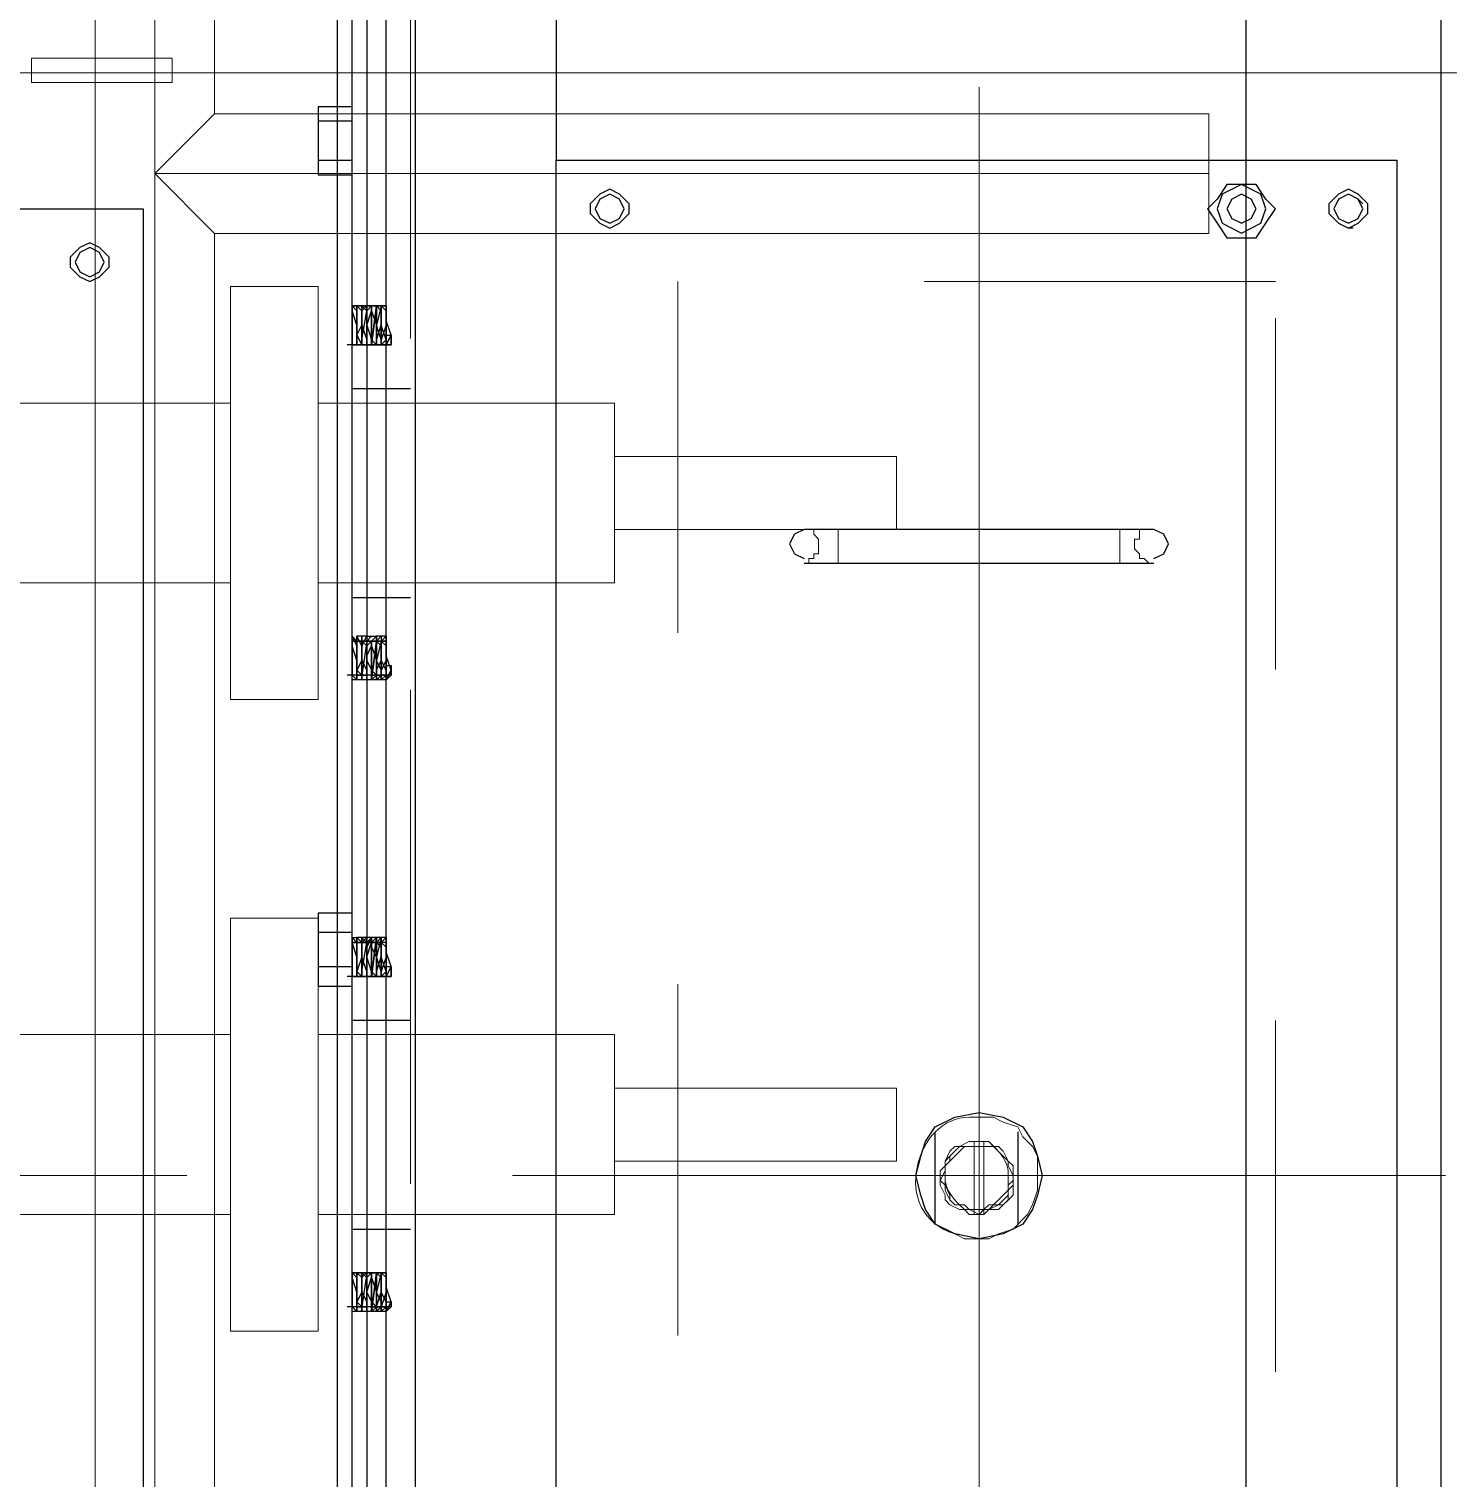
# Model space of a CAD drawing. Header units: metres. Extents: x 530959 to 531458, y 2674234 to 2674577.
# Drawn here: x 531159.4034 to 531159.8073, y 2674393.171 to 2674393.5835 of the extents above; entities that cross this region are included whole.
import ezdxf

# ---------------------------------------------------------------- set-up
doc = ezdxf.new("R2010")
doc.units = ezdxf.units.M
doc.linetypes.add('CENTER2', pattern=[1.125, 0.75, -0.125, 0.125, -0.125])
doc.linetypes.add('PDF_IMPORT', pattern=[1, 0.8, -0.2])
doc.layers.add('300mm Hume Pipe', color=74, linetype='Continuous')
doc.layers.add('IDT', color=7, linetype='Continuous')

# ---------------------------------------------------------------- blocks, each defined once
blk = doc.blocks.new('IDT')
at = {"layer": 'IDT', "color": 0, "lineweight": 25}
for p, q in [((16.39739, 14.30905), (16.39739, 9.66028)), ((16.63391, 12.43074), (16.63391, 13.75164)), ((16.64221, 13.75164), (16.64221, 12.43074)), ((16.64774, 12.43074), (16.64774, 13.75164)), ((16.65604, 13.75164), (16.65604, 12.43074)), ((16.65604, 13.75164), (16.65604, 12.43074)), ((16.34207, 12.48053), (16.34207, 13.70185)), ((16.35451, 13.11678), (16.35451, 13.69632)), ((16.5938, 13.69632), (16.5938, 13.11678)), ((16.71137, 13.13061), (16.71137, 13.6811)), ((16.65189, 13.63684), (16.65189, 12.66172)), ((16.64221, 13.44458), (16.64083, 13.44182)), ((16.64221, 13.44458), (16.64083, 13.4432)), ((16.64083, 13.44182), (16.64221, 13.44458)), ((16.64359, 13.44458), (16.64221, 13.4432)), ((16.64221, 13.43352), (16.64221, 13.44458)), ((16.64359, 13.44458), (16.64221, 13.4432)), ((16.64221, 13.4432), (16.64221, 13.44458)), ((16.64221, 13.44458), (16.64221, 13.43352)), ((16.64221, 13.44458), (16.64359, 13.44458)), ((16.64359, 13.43352), (16.64359, 13.44458)), ((16.64498, 13.44458), (16.64359, 13.4432)), ((16.64359, 13.4432), (16.64359, 13.44458)), ((16.64359, 13.4432), (16.64359, 13.44458)), ((16.64359, 13.44458), (16.64359, 13.43352)), ((16.64359, 13.44458), (16.64498, 13.44458)), ((16.64636, 13.44458), (16.64498, 13.43352)), ((16.64498, 13.43352), (16.64498, 13.44458)), ((16.64498, 13.44458), (16.64498, 13.4432)), ((16.64636, 13.44458), (16.64498, 13.4432)), ((16.64498, 13.4432), (16.64498, 13.44458)), ((16.64498, 13.43905), (16.64498, 13.44458)), ((16.64498, 13.44458), (16.64498, 13.43352)), ((16.64498, 13.43352), (16.64636, 13.44458)), ((16.64498, 13.44458), (16.64636, 13.44458)), ((16.64636, 13.43352), (16.64636, 13.44458)), ((16.64636, 13.4432), (16.64636, 13.44458)), ((16.64636, 13.44458), (16.64636, 13.43352)), ((16.64636, 13.44458), (16.64774, 13.44458)), ((16.64774, 13.43352), (16.64774, 13.44458)), ((16.64774, 13.44458), (16.64774, 13.43905)), ((16.64774, 13.4349), (16.64774, 13.44458)), ((16.64774, 13.44458), (16.64774, 13.4349)), ((16.64774, 13.44458), (16.64774, 13.4432)), ((16.64774, 13.4432), (16.64774, 13.44458)), ((16.64774, 13.44458), (16.64912, 13.44458)), ((16.64912, 13.43352), (16.64912, 13.44458)), ((16.64912, 13.44458), (16.64912, 13.4349)), ((16.64912, 13.43352), (16.64912, 13.44458)), ((16.64912, 13.44458), (16.64912, 13.4349)), ((16.64912, 13.44458), (16.64912, 13.4432)), ((16.64912, 13.4432), (16.64912, 13.44458)), ((16.64912, 13.44458), (16.65051, 13.44458)), ((16.65051, 13.43352), (16.65051, 13.44458)), ((16.65051, 13.44458), (16.65051, 13.4349)), ((16.65051, 13.43352), (16.65051, 13.44458)), ((16.65051, 13.44458), (16.65051, 13.43905)), ((16.65189, 13.4432), (16.65051, 13.44458)), ((16.65051, 13.44458), (16.65051, 13.4432)), ((16.65051, 13.44458), (16.65189, 13.44458)), ((16.64083, 13.44182), (16.64083, 13.4432)), ((16.64083, 13.4432), (16.64083, 13.44182)), ((16.64083, 13.4432), (16.64221, 13.4432)), ((16.64083, 13.44182), (16.64221, 13.43767)), ((16.64221, 13.44182), (16.64083, 13.44182)), ((16.64221, 13.4432), (16.64221, 13.43352)), ((16.64221, 13.4349), (16.64221, 13.4432)), ((16.64221, 13.4432), (16.64221, 13.44182)), ((16.64221, 13.4432), (16.64359, 13.4432)), ((16.64221, 13.43905), (16.64359, 13.4432)), ((16.64221, 13.4349), (16.64221, 13.4432)), ((16.64221, 13.4432), (16.64221, 13.43352)), ((16.64636, 13.4432), (16.64221, 13.4432)), ((16.64221, 13.44182), (16.64359, 13.43905)), ((16.64498, 13.4432), (16.64359, 13.43905)), ((16.64359, 13.43352), (16.64359, 13.4432)), ((16.64359, 13.4432), (16.64359, 13.44182)), ((16.64359, 13.4432), (16.64498, 13.4432)), ((16.64359, 13.4349), (16.64359, 13.4432)), ((16.64359, 13.4432), (16.64359, 13.43352)), ((16.64359, 13.44182), (16.64498, 13.43905)), ((16.64498, 13.43352), (16.64498, 13.4432)), ((16.64498, 13.4432), (16.64636, 13.44182)), ((16.64498, 13.4432), (16.64636, 13.4432)), ((16.64498, 13.43905), (16.64498, 13.4432)), ((16.64498, 13.4432), (16.64498, 13.43352)), ((16.64636, 13.43352), (16.64636, 13.4432)), ((16.64636, 13.4432), (16.65051, 13.4432)), ((16.64636, 13.44182), (16.64636, 13.4432)), ((16.64636, 13.4432), (16.64636, 13.43352)), ((16.64636, 13.44182), (16.64636, 13.43352)), ((16.64774, 13.43905), (16.64636, 13.44182)), ((16.64912, 13.4432), (16.64774, 13.4432)), ((16.64774, 13.4432), (16.64774, 13.43352)), ((16.64774, 13.43352), (16.64912, 13.4432)), ((16.64774, 13.44182), (16.64774, 13.4432)), ((16.64774, 13.4432), (16.64774, 13.43352)), ((16.64912, 13.43905), (16.64774, 13.44182)), ((16.65051, 13.4432), (16.64912, 13.4432)), ((16.64912, 13.4432), (16.64912, 13.43352)), ((16.65051, 13.44182), (16.64912, 13.4432)), ((16.64912, 13.4432), (16.64912, 13.43352)), ((16.64912, 13.43905), (16.65051, 13.44182)), ((16.65051, 13.44182), (16.65051, 13.4432)), ((16.65051, 13.4432), (16.65051, 13.43352)), ((16.65051, 13.4432), (16.65051, 13.43352)), ((16.65051, 13.4432), (16.65189, 13.4432)), ((16.65051, 13.43352), (16.65051, 13.44182)), ((16.65189, 13.43352), (16.65189, 13.4432)), ((16.65189, 13.4432), (16.65327, 13.4432)), ((16.65189, 13.44182), (16.65189, 13.34085)), ((16.64221, 13.43352), (16.64221, 13.43905)), ((16.64221, 13.43767), (16.64221, 13.4349)), ((16.64359, 13.43905), (16.64359, 13.43352)), ((16.64359, 13.43905), (16.64359, 13.43352)), ((16.64359, 13.43352), (16.64498, 13.43905)), ((16.64498, 13.43905), (16.64498, 13.43352)), ((16.64636, 13.4349), (16.64498, 13.43905)), ((16.64774, 13.43905), (16.64636, 13.4349)), ((16.64774, 13.43352), (16.64774, 13.43905)), ((16.64912, 13.43352), (16.64912, 13.43905)), ((16.64912, 13.43352), (16.64912, 13.43905)), ((16.65051, 13.43905), (16.65189, 13.4349)), ((16.64359, 13.43352), (16.64221, 13.4349)), ((16.64221, 13.43352), (16.64221, 13.4349)), ((16.64774, 13.43352), (16.64221, 13.43352)), ((16.64221, 13.43352), (16.64359, 13.43352)), ((16.65051, 13.43352), (16.64221, 13.43352)), ((16.64498, 13.43352), (16.64359, 13.4349)), ((16.64359, 13.4349), (16.64359, 13.43352)), ((16.64359, 13.43352), (16.64498, 13.43352)), ((16.64359, 13.43352), (16.64498, 13.43352)), ((16.64498, 13.43352), (16.64498, 13.4349)), ((16.64498, 13.43352), (16.64636, 13.43352)), ((16.64498, 13.43352), (16.64636, 13.43352)), ((16.64636, 13.4349), (16.64636, 13.43352)), ((16.64636, 13.43352), (16.64774, 13.4349)), ((16.64636, 13.43352), (16.64636, 13.4349)), ((16.64636, 13.4349), (16.64636, 13.43352)), ((16.64636, 13.43352), (16.64774, 13.43352)), ((16.64636, 13.43352), (16.64774, 13.43352)), ((16.64912, 13.4349), (16.64774, 13.43352)), ((16.64774, 13.4349), (16.64912, 13.43352)), ((16.64774, 13.4349), (16.64774, 13.43352)), ((16.64774, 13.43352), (16.65051, 13.43352)), ((16.64774, 13.43352), (16.64912, 13.43352)), ((16.64912, 13.4349), (16.64912, 13.43352)), ((16.64912, 13.4349), (16.65051, 13.43352)), ((16.65051, 13.43352), (16.64912, 13.43352)), ((16.64912, 13.43352), (16.65051, 13.43352)), ((16.65051, 13.4349), (16.65189, 13.43352)), ((16.65189, 13.43352), (16.65051, 13.4349)), ((16.65051, 13.43352), (16.65189, 13.43352)), ((16.65189, 13.43352), (16.65051, 13.43352)), ((16.65051, 13.43352), (16.65189, 13.43352)), ((16.65189, 13.43352), (16.65051, 13.43352)), ((16.65189, 13.4349), (16.65189, 13.43352)), ((16.46655, 13.42245), (16.47346, 13.42384)), ((16.47346, 13.42384), (16.48038, 13.42245)), ((16.45825, 13.41554), (16.46102, 13.41969)), ((16.46102, 13.41969), (16.46655, 13.42245)), ((16.4624, 13.39341), (16.4624, 13.41969)), ((16.48038, 13.42245), (16.48591, 13.41969)), ((16.48591, 13.41969), (16.48868, 13.41554)), ((16.48591, 13.41969), (16.48591, 13.39341)), ((16.65189, 13.42107), (16.63529, 13.42107)), ((16.45687, 13.41139), (16.45825, 13.41554)), ((16.48868, 13.41554), (16.49006, 13.41139)), ((16.45548, 13.40586), (16.45687, 13.41139)), ((16.49006, 13.41139), (16.49145, 13.40586)), ((16.45687, 13.40032), (16.45548, 13.40586)), ((16.49145, 13.40586), (16.49006, 13.40032)), ((16.45825, 13.39617), (16.45687, 13.40032)), ((16.49006, 13.40032), (16.48868, 13.39617)), ((16.46102, 13.39202), (16.45825, 13.39617)), ((16.48868, 13.39617), (16.48591, 13.39202)), ((16.46655, 13.38926), (16.46102, 13.39202)), ((16.48591, 13.39202), (16.48038, 13.38926)), ((16.47346, 13.38788), (16.46655, 13.38926)), ((16.48038, 13.38926), (16.47346, 13.38788)), ((16.65189, 13.3616), (16.63529, 13.3616)), ((16.66157, 13.35191), (16.65189, 13.35191)), ((16.65189, 13.35191), (16.65189, 13.33117)), ((16.66157, 13.33117), (16.66157, 13.35191)), ((16.64221, 13.34915), (16.64083, 13.34638)), ((16.64083, 13.34638), (16.64083, 13.34915)), ((16.64083, 13.34915), (16.64083, 13.34638)), ((16.64083, 13.34638), (16.64221, 13.34915)), ((16.64636, 13.34915), (16.64083, 13.34915)), ((16.64083, 13.34915), (16.64221, 13.34915)), ((16.64083, 13.34638), (16.64221, 13.34223)), ((16.64221, 13.34638), (16.64083, 13.34638)), ((16.64359, 13.34915), (16.64221, 13.34776)), ((16.64221, 13.33808), (16.64221, 13.34915)), ((16.64221, 13.33946), (16.64221, 13.34915)), ((16.64221, 13.34915), (16.64221, 13.34776)), ((16.64221, 13.34915), (16.64221, 13.33808)), ((16.64359, 13.34915), (16.64221, 13.34915)), ((16.64221, 13.34915), (16.64221, 13.34085)), ((16.64359, 13.34915), (16.64221, 13.34915)), ((16.64221, 13.34915), (16.64221, 13.33946)), ((16.64221, 13.34915), (16.64636, 13.34915)), ((16.64221, 13.34915), (16.64359, 13.34915)), ((16.64221, 13.34776), (16.64221, 13.33808)), ((16.64221, 13.34776), (16.64359, 13.34361)), ((16.64221, 13.34361), (16.64359, 13.34776)), ((16.64359, 13.33808), (16.64359, 13.34915)), ((16.64359, 13.33946), (16.64359, 13.34915)), ((16.64359, 13.34915), (16.64359, 13.34776)), ((16.64359, 13.34776), (16.64359, 13.34915)), ((16.64359, 13.34915), (16.64359, 13.33808)), ((16.64498, 13.34915), (16.64359, 13.34915)), ((16.64359, 13.33946), (16.64359, 13.34915)), ((16.64359, 13.34915), (16.64359, 13.34085)), ((16.64498, 13.34915), (16.64359, 13.34915)), ((16.64359, 13.34915), (16.64498, 13.34915)), ((16.64498, 13.34776), (16.64359, 13.34361)), ((16.64359, 13.34776), (16.64498, 13.34361)), ((16.64636, 13.34915), (16.64498, 13.33808)), ((16.64498, 13.33808), (16.64498, 13.34915)), ((16.64498, 13.34915), (16.64498, 13.34776)), ((16.64498, 13.33946), (16.64498, 13.34915)), ((16.64498, 13.34915), (16.64636, 13.34776)), ((16.64498, 13.34361), (16.64498, 13.34915)), ((16.64498, 13.34915), (16.64498, 13.33808)), ((16.64498, 13.33808), (16.64636, 13.34915)), ((16.64636, 13.34915), (16.64498, 13.34915)), ((16.64498, 13.33946), (16.64498, 13.34915)), ((16.64498, 13.34915), (16.64498, 13.34361)), ((16.64636, 13.34915), (16.64498, 13.34915)), ((16.64498, 13.34915), (16.64636, 13.34915)), ((16.64636, 13.33808), (16.64636, 13.34915)), ((16.64636, 13.34915), (16.64636, 13.33808)), ((16.64774, 13.34915), (16.64636, 13.34915)), ((16.64636, 13.33946), (16.64636, 13.34915)), ((16.64636, 13.34915), (16.64636, 13.34776)), ((16.64774, 13.34915), (16.64636, 13.34915)), ((16.64636, 13.34915), (16.65051, 13.34915)), ((16.64636, 13.34776), (16.64636, 13.33946)), ((16.64636, 13.33946), (16.64636, 13.34776)), ((16.64636, 13.34776), (16.64774, 13.34361)), ((16.64774, 13.33808), (16.64774, 13.34915)), ((16.64774, 13.34915), (16.64774, 13.34361)), ((16.64774, 13.33946), (16.64774, 13.34915)), ((16.64774, 13.34915), (16.64912, 13.34915)), ((16.64774, 13.34085), (16.64774, 13.34915)), ((16.64774, 13.34915), (16.64774, 13.33946)), ((16.64912, 13.34915), (16.64774, 13.34915)), ((16.64774, 13.33946), (16.64774, 13.34915)), ((16.64774, 13.34915), (16.64774, 13.34776)), ((16.64912, 13.34915), (16.64774, 13.34915)), ((16.64774, 13.34915), (16.64912, 13.34915)), ((16.64912, 13.34776), (16.64774, 13.33946)), ((16.64774, 13.34776), (16.64912, 13.34361)), ((16.64912, 13.33808), (16.64912, 13.34915)), ((16.64912, 13.34915), (16.64912, 13.33946)), ((16.64912, 13.34915), (16.65051, 13.34915)), ((16.64912, 13.33808), (16.64912, 13.34915)), ((16.64912, 13.34915), (16.64912, 13.33946)), ((16.65051, 13.34915), (16.64912, 13.34915)), ((16.64912, 13.33946), (16.64912, 13.34915)), ((16.64912, 13.34915), (16.65051, 13.34776)), ((16.65051, 13.34915), (16.64912, 13.34915)), ((16.65051, 13.34915), (16.64912, 13.34915)), ((16.64912, 13.34915), (16.64912, 13.33946)), ((16.64912, 13.34361), (16.65051, 13.34776)), ((16.65051, 13.34915), (16.65189, 13.34915)), ((16.65051, 13.33808), (16.65051, 13.34915)), ((16.65051, 13.34915), (16.65051, 13.34361)), ((16.65189, 13.34915), (16.65051, 13.34915)), ((16.65051, 13.33946), (16.65051, 13.34915)), ((16.65051, 13.34776), (16.65051, 13.34915)), ((16.65051, 13.34915), (16.65051, 13.33946)), ((16.65051, 13.33808), (16.65051, 13.34915)), ((16.65051, 13.34915), (16.65051, 13.33946)), ((16.65051, 13.34915), (16.65189, 13.34915)), ((16.65189, 13.34915), (16.65051, 13.34915)), ((16.65051, 13.34776), (16.65051, 13.33946)), ((16.65189, 13.34915), (16.65327, 13.34915)), ((16.65189, 13.33946), (16.65189, 13.34915)), ((16.66157, 13.34638), (16.65189, 13.34638)), ((16.65189, 13.34638), (16.65189, 13.3367)), ((16.66157, 13.3367), (16.66157, 13.34638)), ((16.64221, 13.33808), (16.64221, 13.34361)), ((16.64221, 13.34223), (16.64221, 13.33946)), ((16.64359, 13.34361), (16.64359, 13.33808)), ((16.64359, 13.34361), (16.64359, 13.33946)), ((16.64359, 13.33808), (16.64498, 13.34361)), ((16.64498, 13.34361), (16.64498, 13.33946)), ((16.64498, 13.34361), (16.64636, 13.34085)), ((16.64774, 13.34361), (16.64636, 13.33946)), ((16.64774, 13.34361), (16.64774, 13.33946)), ((16.64912, 13.34361), (16.64912, 13.33946)), ((16.64912, 13.33946), (16.64912, 13.34361)), ((16.65051, 13.34361), (16.65189, 13.33946)), ((16.64221, 13.34085), (16.64359, 13.33946)), ((16.64221, 13.33946), (16.65051, 13.33946)), ((16.64221, 13.33946), (16.64221, 13.33808)), ((16.64221, 13.33808), (16.64359, 13.33946)), ((16.64221, 13.33808), (16.64359, 13.33808)), ((16.64359, 13.34085), (16.64498, 13.33946)), ((16.64359, 13.33946), (16.64359, 13.33808)), ((16.64359, 13.33808), (16.64498, 13.33946)), ((16.64498, 13.33946), (16.64359, 13.33946)), ((16.64359, 13.33808), (16.64498, 13.33808)), ((16.64636, 13.33946), (16.64498, 13.33946)), ((16.64498, 13.33946), (16.64498, 13.33808)), ((16.64498, 13.33808), (16.64636, 13.33946)), ((16.64498, 13.33808), (16.64636, 13.33808)), ((16.64636, 13.33808), (16.64774, 13.34085)), ((16.64636, 13.34085), (16.64636, 13.33946)), ((16.64636, 13.33946), (16.64636, 13.33808)), ((16.64774, 13.33946), (16.64636, 13.33946)), ((16.64636, 13.33946), (16.64636, 13.33808)), ((16.64636, 13.33808), (16.64774, 13.33946)), ((16.64636, 13.33808), (16.64774, 13.33808)), ((16.64912, 13.33946), (16.64774, 13.33808)), ((16.64912, 13.33946), (16.64774, 13.33946)), ((16.64774, 13.33946), (16.64774, 13.33808)), ((16.64774, 13.33946), (16.64912, 13.33808)), ((16.64774, 13.33808), (16.65051, 13.33808)), ((16.64912, 13.33808), (16.64912, 13.33946)), ((16.64912, 13.33946), (16.64912, 13.33808)), ((16.65051, 13.33946), (16.64912, 13.33946)), ((16.64912, 13.33946), (16.65051, 13.33808)), ((16.65051, 13.33946), (16.65051, 13.33808)), ((16.65051, 13.33946), (16.65189, 13.33808)), ((16.65051, 13.33808), (16.65051, 13.33946)), ((16.65051, 13.33946), (16.65189, 13.33946)), ((16.65189, 13.33946), (16.65051, 13.33946)), ((16.65051, 13.33946), (16.65189, 13.33808)), ((16.65189, 13.33808), (16.65051, 13.33808)), ((16.65189, 13.34085), (16.65189, 13.33117)), ((16.65189, 13.33946), (16.65189, 13.33808)), ((16.65189, 13.33808), (16.65189, 13.33946)), ((16.65189, 13.3367), (16.66157, 13.3367)), ((16.65189, 13.33117), (16.66157, 13.33117)), ((16.64083, 13.26201), (16.64221, 13.26477)), ((16.64221, 13.26477), (16.64083, 13.26201)), ((16.64221, 13.26477), (16.64083, 13.26339)), ((16.64083, 13.26063), (16.64083, 13.26339)), ((16.64083, 13.26339), (16.64083, 13.26201)), ((16.64083, 13.26339), (16.64221, 13.26339)), ((16.64221, 13.26477), (16.64221, 13.25233)), ((16.64359, 13.26477), (16.64221, 13.26339)), ((16.64221, 13.25233), (16.64221, 13.26477)), ((16.64359, 13.26477), (16.64221, 13.26339)), ((16.64221, 13.26339), (16.64221, 13.26477)), ((16.64221, 13.26477), (16.64359, 13.26477)), ((16.64221, 13.25509), (16.64221, 13.26339)), ((16.64221, 13.26339), (16.64221, 13.25371)), ((16.64221, 13.26339), (16.64221, 13.25233)), ((16.64221, 13.25509), (16.64221, 13.26339)), ((16.64221, 13.26339), (16.64221, 13.26201)), ((16.64221, 13.26339), (16.64359, 13.26339)), ((16.64636, 13.26339), (16.64221, 13.26339)), ((16.64359, 13.26201), (16.64359, 13.26477)), ((16.64359, 13.26477), (16.64359, 13.25371)), ((16.64359, 13.25233), (16.64359, 13.26477)), ((16.64498, 13.26477), (16.64359, 13.26339)), ((16.64359, 13.26339), (16.64359, 13.26477)), ((16.64359, 13.26477), (16.64498, 13.26477)), ((16.64359, 13.25509), (16.64359, 13.26339)), ((16.64359, 13.26339), (16.64359, 13.25371)), ((16.64359, 13.25371), (16.64359, 13.26339)), ((16.64359, 13.26339), (16.64359, 13.26201)), ((16.64359, 13.26339), (16.64498, 13.26339)), ((16.64498, 13.25924), (16.64498, 13.26477)), ((16.64498, 13.26477), (16.64498, 13.25233)), ((16.64498, 13.25233), (16.64498, 13.26477)), ((16.64498, 13.26477), (16.64498, 13.26201)), ((16.64636, 13.26477), (16.64498, 13.25371)), ((16.64498, 13.25371), (16.64636, 13.26477)), ((16.64636, 13.26477), (16.64498, 13.26339)), ((16.64498, 13.26339), (16.64498, 13.26477)), ((16.64498, 13.26477), (16.64636, 13.26477)), ((16.64498, 13.25924), (16.64498, 13.26339)), ((16.64498, 13.26339), (16.64498, 13.25371)), ((16.64498, 13.25371), (16.64498, 13.26339)), ((16.64498, 13.26339), (16.64636, 13.26201)), ((16.64498, 13.26339), (16.64636, 13.26339)), ((16.64636, 13.25371), (16.64636, 13.26477)), ((16.64636, 13.26477), (16.64636, 13.25371)), ((16.64636, 13.26339), (16.64636, 13.26477)), ((16.64636, 13.26477), (16.64774, 13.26477)), ((16.64636, 13.26201), (16.64636, 13.26339)), ((16.64636, 13.26339), (16.64636, 13.25371)), ((16.64636, 13.25371), (16.64636, 13.26339)), ((16.64636, 13.26339), (16.65051, 13.26339)), ((16.64774, 13.25371), (16.64774, 13.26477)), ((16.64774, 13.26477), (16.64774, 13.25786)), ((16.64774, 13.25509), (16.64774, 13.26477)), ((16.64774, 13.26477), (16.64774, 13.25509)), ((16.64774, 13.26477), (16.64774, 13.26339)), ((16.64774, 13.26339), (16.64774, 13.26477)), ((16.64774, 13.26477), (16.64912, 13.26477)), ((16.64774, 13.26201), (16.64774, 13.26339)), ((16.64774, 13.26339), (16.64774, 13.25371)), ((16.64912, 13.26339), (16.64774, 13.26339)), ((16.64774, 13.26339), (16.64774, 13.25371)), ((16.64774, 13.25371), (16.64912, 13.26339)), ((16.64912, 13.25233), (16.64912, 13.26477)), ((16.64912, 13.26477), (16.64912, 13.25509)), ((16.64912, 13.25371), (16.64912, 13.26477)), ((16.64912, 13.26477), (16.64912, 13.25509)), ((16.64912, 13.26477), (16.64912, 13.26339)), ((16.64912, 13.26339), (16.64912, 13.26477)), ((16.64912, 13.26477), (16.65051, 13.26477)), ((16.65051, 13.26201), (16.64912, 13.26339)), ((16.64912, 13.26339), (16.64912, 13.25371)), ((16.65051, 13.26339), (16.64912, 13.26339)), ((16.64912, 13.26339), (16.64912, 13.25371)), ((16.65051, 13.25233), (16.65051, 13.26477)), ((16.65051, 13.26477), (16.65051, 13.25924)), ((16.65189, 13.26339), (16.65051, 13.26477)), ((16.65051, 13.26477), (16.65051, 13.26339)), ((16.65051, 13.25233), (16.65051, 13.26477)), ((16.65051, 13.26477), (16.65051, 13.25509)), ((16.65051, 13.26477), (16.65189, 13.26477)), ((16.65051, 13.26339), (16.65051, 13.25371)), ((16.65051, 13.26201), (16.65051, 13.26339)), ((16.65051, 13.26339), (16.65051, 13.25371)), ((16.65051, 13.26339), (16.65189, 13.26339)), ((16.65189, 13.25371), (16.65189, 13.26339)), ((16.65189, 13.26339), (16.65327, 13.26339)), ((16.64083, 13.26201), (16.64083, 13.26063)), ((16.64083, 13.26201), (16.64221, 13.25786)), ((16.64221, 13.26063), (16.64083, 13.26063)), ((16.64221, 13.25924), (16.64359, 13.26201)), ((16.64221, 13.26201), (16.64359, 13.25924)), ((16.64221, 13.25233), (16.64221, 13.25924)), ((16.64498, 13.26201), (16.64359, 13.25924)), ((16.64359, 13.26201), (16.64498, 13.25924)), ((16.64359, 13.25371), (16.64498, 13.25924)), ((16.64359, 13.25924), (16.64359, 13.25371)), ((16.64359, 13.25924), (16.64359, 13.25371)), ((16.64636, 13.25509), (16.64498, 13.25924)), ((16.64498, 13.25924), (16.64498, 13.25371)), ((16.64774, 13.25924), (16.64636, 13.26201)), ((16.64636, 13.26201), (16.64636, 13.25371)), ((16.64912, 13.25924), (16.64774, 13.26201)), ((16.64774, 13.25371), (16.64774, 13.25924)), ((16.64912, 13.25924), (16.65051, 13.26201)), ((16.64912, 13.25371), (16.64912, 13.25924)), ((16.64912, 13.25371), (16.64912, 13.25924)), ((16.65051, 13.25371), (16.65051, 13.26201)), ((16.65051, 13.25924), (16.65189, 13.25509)), ((16.65189, 13.26063), (16.65189, 13.16104)), ((16.64221, 13.25786), (16.64221, 13.25371)), ((16.64359, 13.25371), (16.64221, 13.25509)), ((16.64221, 13.25371), (16.64221, 13.25509)), ((16.64498, 13.25371), (16.64359, 13.25509)), ((16.64774, 13.25786), (16.64636, 13.25509)), ((16.64636, 13.25509), (16.64636, 13.25371)), ((16.64636, 13.25371), (16.64774, 13.25509)), ((16.64636, 13.25371), (16.64636, 13.25509)), ((16.64912, 13.25509), (16.64774, 13.25233)), ((16.64774, 13.25509), (16.64912, 13.25371)), ((16.64912, 13.25509), (16.65051, 13.25233)), ((16.65051, 13.25509), (16.65189, 13.25233)), ((16.65189, 13.25509), (16.65189, 13.25233)), ((16.65051, 13.25371), (16.64221, 13.25371)), ((16.64221, 13.25371), (16.64359, 13.25371)), ((16.64359, 13.25371), (16.64221, 13.25233)), ((16.64221, 13.25233), (16.64359, 13.25233)), ((16.64359, 13.25371), (16.64498, 13.25371)), ((16.64498, 13.25371), (16.64359, 13.25233)), ((16.64359, 13.25371), (16.64498, 13.25371)), ((16.64359, 13.25233), (16.64498, 13.25233)), ((16.64498, 13.25371), (16.64636, 13.25371)), ((16.64498, 13.25233), (16.64636, 13.25371)), ((16.64636, 13.25371), (16.64498, 13.25371)), ((16.64636, 13.25233), (16.64498, 13.25233)), ((16.64636, 13.25371), (16.64774, 13.25371)), ((16.64636, 13.25233), (16.64774, 13.25371)), ((16.64636, 13.25371), (16.64774, 13.25371)), ((16.64774, 13.25233), (16.64636, 13.25233)), ((16.64774, 13.25371), (16.64912, 13.25371)), ((16.64774, 13.25371), (16.64912, 13.25371)), ((16.64774, 13.25233), (16.65051, 13.25233)), ((16.65051, 13.25371), (16.64912, 13.25371)), ((16.64912, 13.25371), (16.65051, 13.25371)), ((16.64912, 13.25371), (16.64912, 13.25233)), ((16.65051, 13.25371), (16.65189, 13.25371)), ((16.65189, 13.25371), (16.65051, 13.25371)), ((16.65051, 13.25371), (16.65051, 13.25233)), ((16.65189, 13.25233), (16.65051, 13.25371)), ((16.65051, 13.25371), (16.65189, 13.25371)), ((16.65189, 13.25233), (16.65189, 13.25371)), ((16.65189, 13.24126), (16.63529, 13.24126)), ((16.42367, 13.2302), (16.4209, 13.22881)), ((16.42367, 13.23158), (16.43335, 13.23158)), ((16.43335, 13.23158), (16.52326, 13.23158)), ((16.52602, 13.22881), (16.52326, 13.2302)), ((16.4209, 13.22881), (16.41952, 13.22605)), ((16.41952, 13.22605), (16.4209, 13.22328)), ((16.52741, 13.22605), (16.52602, 13.22881)), ((16.52602, 13.22328), (16.52741, 13.22605)), ((16.4209, 13.22328), (16.42367, 13.2219)), ((16.42367, 13.2219), (16.51358, 13.2219)), ((16.51358, 13.2219), (16.52326, 13.2219)), ((16.52326, 13.2219), (16.52602, 13.22328)), ((16.65189, 13.18179), (16.63529, 13.18179)), ((16.64221, 13.16934), (16.64083, 13.16657)), ((16.64083, 13.16657), (16.64083, 13.16934)), ((16.64083, 13.16934), (16.64083, 13.16657)), ((16.64083, 13.16657), (16.64221, 13.16934)), ((16.64636, 13.16934), (16.64083, 13.16934)), ((16.64083, 13.16934), (16.64221, 13.16934)), ((16.64359, 13.16934), (16.64221, 13.16934)), ((16.64221, 13.16934), (16.64359, 13.16934)), ((16.64359, 13.16934), (16.64221, 13.16934)), ((16.64359, 13.16934), (16.64221, 13.16795)), ((16.64221, 13.15827), (16.64221, 13.16934)), ((16.64221, 13.15966), (16.64221, 13.16934)), ((16.64221, 13.16934), (16.64221, 13.16795)), ((16.64221, 13.16934), (16.64221, 13.15827)), ((16.64221, 13.16934), (16.64636, 13.16934)), ((16.64221, 13.15966), (16.64221, 13.16934)), ((16.64221, 13.16934), (16.64221, 13.15827)), ((16.64221, 13.16795), (16.64221, 13.15827)), ((16.64221, 13.16795), (16.64359, 13.1638)), ((16.64221, 13.1638), (16.64359, 13.16795)), ((16.64498, 13.16934), (16.64359, 13.16934)), ((16.64359, 13.16934), (16.64498, 13.16934)), ((16.64498, 13.16934), (16.64359, 13.16934)), ((16.64359, 13.15827), (16.64359, 13.16934)), ((16.64359, 13.15827), (16.64359, 13.16934)), ((16.64359, 13.16934), (16.64359, 13.16795)), ((16.64359, 13.15966), (16.64359, 13.16934)), ((16.64359, 13.16795), (16.64359, 13.16934)), ((16.64359, 13.16934), (16.64359, 13.15827)), ((16.64498, 13.16795), (16.64359, 13.1638)), ((16.64359, 13.16795), (16.64498, 13.1638)), ((16.64359, 13.16795), (16.64359, 13.15827)), ((16.64636, 13.16934), (16.64498, 13.16934)), ((16.64498, 13.16934), (16.64636, 13.16934)), ((16.64636, 13.16934), (16.64498, 13.16934)), ((16.64636, 13.16934), (16.64498, 13.15827)), ((16.64498, 13.15827), (16.64498, 13.16934)), ((16.64498, 13.16934), (16.64498, 13.16795)), ((16.64498, 13.15827), (16.64498, 13.16934)), ((16.64498, 13.16934), (16.64636, 13.16795)), ((16.64498, 13.1638), (16.64498, 13.16934)), ((16.64498, 13.16934), (16.64498, 13.15827)), ((16.64498, 13.1638), (16.64498, 13.16934)), ((16.64498, 13.16934), (16.64498, 13.15827)), ((16.64498, 13.15827), (16.64636, 13.16934)), ((16.64774, 13.16934), (16.64636, 13.16934)), ((16.64636, 13.16934), (16.65051, 13.16934)), ((16.64774, 13.16934), (16.64636, 13.16934)), ((16.64636, 13.15827), (16.64636, 13.16934)), ((16.64636, 13.16934), (16.64636, 13.15827)), ((16.64636, 13.16795), (16.64636, 13.16934)), ((16.64636, 13.16795), (16.64636, 13.15827)), ((16.64636, 13.15827), (16.64636, 13.16795)), ((16.64636, 13.16795), (16.64636, 13.15827)), ((16.64774, 13.1638), (16.64636, 13.16795)), ((16.64912, 13.16934), (16.64774, 13.16934)), ((16.64912, 13.16934), (16.64774, 13.16934)), ((16.64774, 13.15827), (16.64774, 13.16934)), ((16.64774, 13.16934), (16.64774, 13.1638)), ((16.64774, 13.15966), (16.64774, 13.16934)), ((16.64774, 13.16934), (16.64912, 13.16934)), ((16.64774, 13.15966), (16.64774, 13.16934)), ((16.64774, 13.16934), (16.64774, 13.15966)), ((16.64774, 13.16795), (16.64774, 13.16934)), ((16.64774, 13.16934), (16.64774, 13.15827)), ((16.64774, 13.16934), (16.64912, 13.16934)), ((16.64912, 13.16795), (16.64774, 13.15966)), ((16.64912, 13.1638), (16.64774, 13.16795)), ((16.64912, 13.15827), (16.64912, 13.16934)), ((16.64912, 13.16934), (16.65051, 13.16934)), ((16.65051, 13.16934), (16.64912, 13.16934)), ((16.65051, 13.16934), (16.64912, 13.16934)), ((16.64912, 13.15827), (16.64912, 13.16934)), ((16.64912, 13.16934), (16.64912, 13.15966)), ((16.64912, 13.16934), (16.65051, 13.16934)), ((16.64912, 13.15827), (16.64912, 13.16934)), ((16.64912, 13.16934), (16.64912, 13.15966)), ((16.65051, 13.16657), (16.64912, 13.16934)), ((16.64912, 13.16934), (16.64912, 13.15827)), ((16.65051, 13.15966), (16.65051, 13.16934)), ((16.65051, 13.16934), (16.65051, 13.15827)), ((16.65051, 13.15827), (16.65051, 13.16934)), ((16.65051, 13.16934), (16.65051, 13.16657)), ((16.65051, 13.16934), (16.65189, 13.16934)), ((16.65189, 13.16934), (16.65051, 13.16934)), ((16.65051, 13.16934), (16.65189, 13.16934)), ((16.65189, 13.16934), (16.65051, 13.16934)), ((16.65051, 13.15827), (16.65051, 13.16934)), ((16.65051, 13.16934), (16.65051, 13.1638)), ((16.65051, 13.16795), (16.65051, 13.15827)), ((16.65189, 13.15827), (16.65189, 13.16934)), ((16.65189, 13.16934), (16.65327, 13.16934)), ((16.64083, 13.16657), (16.64221, 13.16242)), ((16.64221, 13.16657), (16.64083, 13.16657)), ((16.64221, 13.15827), (16.64221, 13.1638)), ((16.64359, 13.1638), (16.64359, 13.15827)), ((16.64359, 13.1638), (16.64359, 13.15827)), ((16.64359, 13.15827), (16.64498, 13.1638)), ((16.64498, 13.1638), (16.64498, 13.15827)), ((16.64636, 13.15966), (16.64498, 13.1638)), ((16.64774, 13.1638), (16.64636, 13.15966)), ((16.64774, 13.15827), (16.64774, 13.1638)), ((16.65051, 13.16657), (16.64912, 13.1638)), ((16.64912, 13.1638), (16.64912, 13.15827)), ((16.64912, 13.15827), (16.64912, 13.1638)), ((16.65051, 13.15827), (16.65051, 13.16657)), ((16.65051, 13.1638), (16.65189, 13.15966)), ((16.64221, 13.16242), (16.64221, 13.15966)), ((16.64359, 13.15827), (16.64221, 13.15966)), ((16.64221, 13.15827), (16.64221, 13.15966)), ((16.64498, 13.15827), (16.64359, 13.15966)), ((16.64359, 13.15966), (16.64359, 13.15827)), ((16.64498, 13.15966), (16.64498, 13.15827)), ((16.64636, 13.15966), (16.64636, 13.15827)), ((16.64636, 13.15827), (16.64636, 13.15966)), ((16.64636, 13.15827), (16.64774, 13.15966)), ((16.64636, 13.15966), (16.64636, 13.15827)), ((16.64912, 13.15966), (16.64774, 13.15827)), ((16.64774, 13.15966), (16.64774, 13.15827)), ((16.64774, 13.15827), (16.64774, 13.15966)), ((16.64774, 13.15966), (16.64912, 13.15827)), ((16.64912, 13.15966), (16.64912, 13.15827)), ((16.64912, 13.15966), (16.65051, 13.15827)), ((16.65051, 13.15966), (16.65189, 13.15827)), ((16.65189, 13.15827), (16.65051, 13.15966)), ((16.65189, 13.16104), (16.65189, 13.15136)), ((16.65189, 13.15966), (16.65189, 13.15827)), ((16.64774, 13.15827), (16.64221, 13.15827)), ((16.64221, 13.15827), (16.64359, 13.15827)), ((16.64221, 13.15827), (16.65051, 13.15827)), ((16.64359, 13.15827), (16.64498, 13.15827)), ((16.64359, 13.15827), (16.64498, 13.15827)), ((16.64498, 13.15827), (16.64636, 13.15827)), ((16.64498, 13.15827), (16.64636, 13.15827)), ((16.64636, 13.15827), (16.64774, 13.15827)), ((16.64636, 13.15827), (16.64774, 13.15827)), ((16.65051, 13.15827), (16.64774, 13.15827)), ((16.64774, 13.15827), (16.64912, 13.15827)), ((16.65051, 13.15827), (16.64912, 13.15827)), ((16.64912, 13.15827), (16.65051, 13.15827)), ((16.65189, 13.15827), (16.65051, 13.15827)), ((16.65051, 13.15827), (16.65189, 13.15827)), ((16.65051, 13.15827), (16.65189, 13.15827)), ((16.65189, 13.15827), (16.65051, 13.15827)), ((16.72658, 13.15136), (16.72381, 13.14997)), ((16.72935, 13.14997), (16.72658, 13.15136)), ((16.72381, 13.14997), (16.72105, 13.14721)), ((16.72105, 13.14721), (16.72105, 13.14444)), ((16.72381, 13.14859), (16.72243, 13.14582)), ((16.72658, 13.14997), (16.72381, 13.14859)), ((16.72935, 13.14859), (16.72658, 13.14997)), ((16.73211, 13.14721), (16.72935, 13.14997)), ((16.73073, 13.14582), (16.72935, 13.14859)), ((16.73211, 13.14444), (16.73211, 13.14721)), ((16.72105, 13.14444), (16.72381, 13.14167)), ((16.72243, 13.14582), (16.72381, 13.14306)), ((16.72381, 13.14306), (16.72658, 13.14167)), ((16.72658, 13.14167), (16.72935, 13.14306)), ((16.72935, 13.14306), (16.73073, 13.14582)), ((16.72935, 13.14167), (16.73211, 13.14444)), ((16.72381, 13.14167), (16.72658, 13.14029)), ((16.72658, 13.14029), (16.72935, 13.14167)), ((16.36834, 13.13614), (16.36558, 13.13476)), ((16.36696, 13.13614), (16.36834, 13.13614)), ((16.37111, 13.13476), (16.36834, 13.13614)), ((16.39462, 13.13891), (16.39186, 13.13476)), ((16.39877, 13.13753), (16.39324, 13.13476)), ((16.39877, 13.13891), (16.39462, 13.13891)), ((16.40292, 13.13891), (16.39877, 13.13891)), ((16.40431, 13.13476), (16.39877, 13.13753)), ((16.40569, 13.13476), (16.40292, 13.13891)), ((16.57858, 13.13614), (16.57582, 13.13476)), ((16.58135, 13.13476), (16.57858, 13.13614)), ((16.36558, 13.13476), (16.36281, 13.13199)), ((16.36281, 13.13199), (16.36281, 13.12923)), ((16.36558, 13.13338), (16.3642, 13.13061)), ((16.36834, 13.13476), (16.36558, 13.13338)), ((16.37111, 13.13338), (16.36834, 13.13476)), ((16.37388, 13.13199), (16.37111, 13.13476)), ((16.37249, 13.13061), (16.37111, 13.13338)), ((16.37388, 13.12923), (16.37388, 13.13199)), ((16.39186, 13.13476), (16.38909, 13.13061)), ((16.39324, 13.13476), (16.39186, 13.13061)), ((16.39601, 13.13338), (16.39462, 13.13061)), ((16.39601, 13.13338), (16.39462, 13.13061)), ((16.39877, 13.13476), (16.39601, 13.13338)), ((16.39877, 13.13476), (16.39601, 13.13338)), ((16.40154, 13.13338), (16.39877, 13.13476)), ((16.40154, 13.13338), (16.39877, 13.13476)), ((16.40292, 13.13061), (16.40154, 13.13338)), ((16.40292, 13.13061), (16.40154, 13.13338)), ((16.40569, 13.13061), (16.40431, 13.13476)), ((16.40846, 13.13061), (16.40569, 13.13476)), ((16.57582, 13.13476), (16.57305, 13.13199)), ((16.57305, 13.13199), (16.57305, 13.12923)), ((16.57582, 13.13338), (16.57443, 13.13061)), ((16.57858, 13.13476), (16.57582, 13.13338)), ((16.58135, 13.13338), (16.57858, 13.13476)), ((16.58412, 13.13199), (16.58135, 13.13476)), ((16.58273, 13.13061), (16.58135, 13.13338)), ((16.58412, 13.12923), (16.58412, 13.13199)), ((16.36281, 13.12923), (16.36558, 13.12646)), ((16.3642, 13.13061), (16.36558, 13.12784)), ((16.36558, 13.12784), (16.3642, 13.12923)), ((16.36558, 13.12784), (16.36834, 13.12646)), ((16.36834, 13.12646), (16.37111, 13.12784)), ((16.37111, 13.12784), (16.37249, 13.13061)), ((16.37111, 13.12646), (16.37388, 13.12923)), ((16.38909, 13.13061), (16.39186, 13.12784)), ((16.39186, 13.13061), (16.39324, 13.12646)), ((16.39186, 13.12784), (16.39462, 13.12369)), ((16.39462, 13.13061), (16.39601, 13.12784)), ((16.39462, 13.13061), (16.39601, 13.12784)), ((16.39601, 13.12784), (16.39877, 13.12646)), ((16.39601, 13.12784), (16.39877, 13.12646)), ((16.39877, 13.12646), (16.40154, 13.12784)), ((16.39877, 13.12646), (16.40154, 13.12784)), ((16.40154, 13.12784), (16.40292, 13.13061)), ((16.40154, 13.12784), (16.40292, 13.13061)), ((16.40292, 13.12369), (16.40569, 13.12784)), ((16.40431, 13.12646), (16.40569, 13.13061)), ((16.40569, 13.12784), (16.40846, 13.13061)), ((16.57305, 13.12923), (16.57582, 13.12646)), ((16.57443, 13.13061), (16.57582, 13.12784)), ((16.57582, 13.12784), (16.57858, 13.12646)), ((16.57858, 13.12646), (16.58135, 13.12784)), ((16.58135, 13.12784), (16.58273, 13.13061)), ((16.58135, 13.12646), (16.58412, 13.12923)), ((16.95065, 13.13061), (16.71137, 13.13061)), ((16.36558, 13.12646), (16.36834, 13.12508)), ((16.36834, 13.12508), (16.37111, 13.12646)), ((16.39324, 13.12646), (16.39877, 13.12369)), ((16.39462, 13.12369), (16.39877, 13.12369)), ((16.39877, 13.12369), (16.40431, 13.12646)), ((16.39877, 13.12369), (16.40292, 13.12369)), ((16.57582, 13.12646), (16.57858, 13.12508)), ((16.57858, 13.12508), (16.58135, 13.12646)), ((16.66157, 13.12093), (16.65189, 13.12093)), ((16.65189, 13.12093), (16.65189, 13.10156)), ((16.66157, 13.10156), (16.66157, 13.12093)), ((16.5938, 13.11678), (16.35451, 13.11678)), ((16.5938, 13.0656), (16.5938, 13.11678)), ((16.66157, 13.11678), (16.65189, 13.11678)), ((16.65189, 13.11678), (16.65189, 13.10571)), ((16.66157, 13.10571), (16.66157, 13.11678)), ((16.65189, 13.10571), (16.66157, 13.10571)), ((16.65189, 13.10156), (16.66157, 13.10156))]:
    blk.add_line(p, q, dxfattribs=at)
at = {"layer": 'IDT', "color": 0, "linetype": 'PDF_IMPORT', "lineweight": 13, "ltscale": 0.113333}
blk.add_line((16.34207, 14.25373), (16.34207, 9.71561), dxfattribs=at)
at = {"layer": 'IDT', "color": 0, "lineweight": 0}
for p, q in [((16.69103, 13.13762), (16.69103, 14.23018)), ((16.69103, 13.13762), (16.69103, 14.23018)), ((16.72503, 10.36062), (16.72503, 14.23018)), ((16.72503, 10.36062), (16.72503, 14.23018)), ((16.40803, 13.13762), (16.69103, 13.13762)), ((16.40803, 13.10362), (16.40803, 13.13762)), ((16.40803, 13.13762), (16.69103, 13.13762)), ((16.40803, 13.10362), (16.40803, 13.13762)), ((16.70803, 13.12062), (16.69103, 13.13762)), ((16.70803, 13.12062), (16.69103, 13.13762)), ((16.69103, 13.10362), (16.70803, 13.12062)), ((16.69103, 13.10362), (16.70803, 13.12062)), ((16.40803, 13.10362), (16.69103, 13.10362)), ((16.40803, 13.10362), (16.69103, 13.10362)), ((16.69103, 10.36062), (16.69103, 13.10362)), ((16.69103, 10.36062), (16.69103, 13.10362))]:
    blk.add_line(p, q, dxfattribs=at)
at = {"layer": 'IDT', "color": 0, "linetype": 'CENTER2', "lineweight": 0, "ltscale": 500}
for p, q in [((16.70803, 10.36062), (16.70803, 14.23018)), ((16.70803, 10.36062), (16.70803, 14.23018)), ((16.40803, 13.12062), (16.70803, 13.12062)), ((16.40803, 13.12062), (16.70803, 13.12062))]:
    blk.add_line(p, q, dxfattribs=at)
at = {"layer": 'IDT', "color": 0, "lineweight": 13}
for p, q in [((16.47346, 13.68664), (16.47346, 13.09603)), ((16.4707, 13.42384), (16.46793, 13.42245)), ((16.47346, 13.42384), (16.4707, 13.42384)), ((16.47761, 13.42384), (16.47346, 13.42384)), ((16.48038, 13.42245), (16.47761, 13.42384)), ((16.46378, 13.42107), (16.45963, 13.41692)), ((16.46793, 13.42245), (16.46378, 13.42107)), ((16.45963, 13.41692), (16.45825, 13.41416)), ((16.46793, 13.41554), (16.46378, 13.41139)), ((16.4707, 13.41554), (16.46793, 13.41416)), ((16.4707, 13.41554), (16.46793, 13.41554)), ((16.4707, 13.41554), (16.46931, 13.41416)), ((16.47208, 13.41692), (16.4707, 13.41554)), ((16.47208, 13.41554), (16.4707, 13.41416)), ((16.47208, 13.41554), (16.4707, 13.41554)), ((16.47208, 13.41554), (16.4707, 13.41554)), ((16.47346, 13.41692), (16.47208, 13.41554)), ((16.47208, 13.39617), (16.47208, 13.41692)), ((16.47346, 13.41692), (16.47208, 13.41692)), ((16.47346, 13.41554), (16.47208, 13.41554)), ((16.47623, 13.41554), (16.47346, 13.41692)), ((16.47623, 13.41692), (16.47346, 13.41692)), ((16.47623, 13.41554), (16.47346, 13.41554)), ((16.47485, 13.39617), (16.47485, 13.41692)), ((16.47761, 13.41554), (16.47485, 13.41554)), ((16.47761, 13.41554), (16.47623, 13.41692)), ((16.47761, 13.41416), (16.47623, 13.41554)), ((16.47761, 13.41554), (16.47623, 13.41554)), ((16.479, 13.41416), (16.47761, 13.41554)), ((16.479, 13.41416), (16.47761, 13.41554)), ((16.479, 13.41554), (16.47761, 13.41554)), ((16.48176, 13.41416), (16.479, 13.41554)), ((16.45825, 13.41416), (16.45687, 13.41001)), ((16.46378, 13.41139), (16.46378, 13.40309)), ((16.46931, 13.41416), (16.46517, 13.41001)), ((16.46655, 13.41416), (16.46517, 13.41277)), ((16.46793, 13.41416), (16.46517, 13.41139)), ((16.46517, 13.41277), (16.46517, 13.41001)), ((16.46517, 13.41139), (16.46517, 13.40862)), ((16.46793, 13.41416), (16.46655, 13.41416)), ((16.46931, 13.41416), (16.46793, 13.41416)), ((16.4707, 13.41416), (16.46931, 13.41416)), ((16.479, 13.41416), (16.47761, 13.41416)), ((16.48038, 13.41416), (16.479, 13.41416)), ((16.48038, 13.41416), (16.479, 13.41416)), ((16.48176, 13.41277), (16.48038, 13.41416)), ((16.48176, 13.41277), (16.48038, 13.41416)), ((16.48315, 13.41277), (16.48176, 13.41416)), ((16.48315, 13.41001), (16.48176, 13.41277)), ((16.48176, 13.41139), (16.48176, 13.41277)), ((16.48315, 13.40862), (16.48176, 13.41139)), ((16.48315, 13.41139), (16.48315, 13.41277)), ((16.48453, 13.40862), (16.48315, 13.41139)), ((16.45687, 13.41001), (16.45687, 13.40032)), ((16.46517, 13.41001), (16.46378, 13.40862)), ((16.46378, 13.40862), (16.46378, 13.40309)), ((16.46517, 13.40862), (16.46378, 13.40724)), ((16.46378, 13.40724), (16.46378, 13.40586)), ((16.46517, 13.41001), (16.46517, 13.40447)), ((16.48315, 13.40862), (16.48315, 13.41001)), ((16.48453, 13.40724), (16.48315, 13.40862)), ((16.48315, 13.40309), (16.48315, 13.40862)), ((16.48315, 13.40309), (16.48315, 13.40724)), ((16.48315, 13.40447), (16.48453, 13.40724)), ((16.48453, 13.40447), (16.48453, 13.40862)), ((16.60625, 13.40586), (16.34068, 13.40586)), ((16.46378, 13.40586), (16.46517, 13.40309)), ((16.46378, 13.40309), (16.46517, 13.40171)), ((16.46378, 13.40309), (16.46517, 13.40171)), ((16.46517, 13.40309), (16.46517, 13.40171)), ((16.48176, 13.40171), (16.48315, 13.40309)), ((16.48176, 13.40171), (16.48315, 13.40309)), ((16.48315, 13.40171), (16.48315, 13.40447)), ((16.48315, 13.40309), (16.48453, 13.40447)), ((16.48315, 13.40171), (16.48315, 13.40309)), ((16.69892, 13.40586), (16.9631, 13.40586)), ((16.9631, 13.40586), (16.69892, 13.40586)), ((16.45687, 13.40032), (16.45825, 13.39756)), ((16.46517, 13.40171), (16.46655, 13.40032)), ((16.46517, 13.40171), (16.46655, 13.40032)), ((16.46517, 13.40171), (16.46655, 13.39894)), ((16.46655, 13.40032), (16.4707, 13.39617)), ((16.46655, 13.40032), (16.46931, 13.39756)), ((16.46655, 13.39894), (16.46793, 13.39756)), ((16.47761, 13.39756), (16.48038, 13.40032)), ((16.479, 13.39756), (16.48176, 13.40032)), ((16.479, 13.39756), (16.48176, 13.40032)), ((16.48038, 13.40032), (16.48176, 13.40171)), ((16.48038, 13.39756), (16.48176, 13.39894)), ((16.48176, 13.40032), (16.48315, 13.40171)), ((16.48176, 13.40032), (16.48176, 13.40171)), ((16.48176, 13.39894), (16.48315, 13.40171)), ((16.45825, 13.39756), (16.46102, 13.39479)), ((16.46102, 13.39479), (16.4624, 13.39202)), ((16.46793, 13.39756), (16.46931, 13.39756)), ((16.46931, 13.39756), (16.47761, 13.39756)), ((16.46931, 13.39756), (16.47208, 13.39756)), ((16.46931, 13.39756), (16.4707, 13.39617)), ((16.4707, 13.39617), (16.47623, 13.39617)), ((16.4707, 13.39617), (16.47623, 13.39617)), ((16.47485, 13.39756), (16.479, 13.39756)), ((16.47623, 13.39617), (16.479, 13.39756)), ((16.47623, 13.39617), (16.479, 13.39756)), ((16.479, 13.39756), (16.48038, 13.39756)), ((16.4624, 13.39202), (16.46655, 13.39064)), ((16.46655, 13.39064), (16.46931, 13.38926)), ((16.46931, 13.38926), (16.47623, 13.38926)), ((16.42505, 13.23158), (16.42367, 13.23158)), ((16.42644, 13.2302), (16.42505, 13.23158)), ((16.42782, 13.2302), (16.42644, 13.2302)), ((16.42782, 13.22881), (16.42782, 13.2302)), ((16.43335, 13.23158), (16.43335, 13.2219)), ((16.43335, 13.2219), (16.43335, 13.23158)), ((16.51358, 13.23158), (16.51358, 13.2219)), ((16.51358, 13.2219), (16.51358, 13.23158)), ((16.52187, 13.2302), (16.52049, 13.2302)), ((16.52049, 13.2302), (16.52049, 13.22881)), ((16.52326, 13.23158), (16.52187, 13.23158)), ((16.52187, 13.23158), (16.52187, 13.2302)), ((16.4292, 13.22743), (16.42782, 13.22881)), ((16.4292, 13.22466), (16.4292, 13.22743)), ((16.52049, 13.22881), (16.51911, 13.22881)), ((16.51911, 13.22881), (16.51911, 13.22466)), ((16.42367, 13.2219), (16.42782, 13.2219)), ((16.42782, 13.2219), (16.42782, 13.22466)), ((16.42782, 13.22466), (16.4292, 13.22466)), ((16.51911, 13.22466), (16.52049, 13.22328)), ((16.52049, 13.22328), (16.52049, 13.2219)), ((16.52049, 13.2219), (16.52326, 13.2219)), ((16.74318, 13.09465), (16.70307, 13.09465)), ((16.70307, 13.09465), (16.70307, 13.08773)), ((16.74318, 13.08773), (16.74318, 13.09465)), ((16.26461, 13.09188), (16.69477, 13.09188)), ((16.62008, 13.09188), (18.11111, 13.09188)), ((16.70307, 13.08773), (16.74318, 13.08773))]:
    blk.add_line(p, q, dxfattribs=at)
at = {"layer": 'IDT', "color": 0, "linetype": 'PDF_IMPORT', "lineweight": 13, "ltscale": 0.041667}
for p, q in [((16.38909, 13.66174), (16.38909, 13.15136)), ((16.55922, 13.15136), (16.55922, 13.66174)), ((16.38909, 13.15136), (16.55922, 13.15136))]:
    blk.add_line(p, q, dxfattribs=at)
at = {"layer": 'IDT', "color": 0, "linetype": 'PDF_IMPORT', "lineweight": 13, "ltscale": 0.175833}
blk.add_line((16.63529, 12.54554), (16.63529, 13.63684), dxfattribs=at)
at = {"layer": 'IDT', "color": 0, "lineweight": 9}
for p, q in [((16.68647, 13.45012), (16.66157, 13.45012)), ((16.66157, 13.45012), (16.66157, 13.33255)), ((16.68647, 13.33255), (16.68647, 13.45012)), ((16.66157, 13.41692), (16.5772, 13.41692)), ((16.5772, 13.41692), (16.5772, 13.36574)), ((16.77222, 13.41692), (16.68647, 13.41692)), ((16.5772, 13.40171), (16.49698, 13.40171)), ((16.49698, 13.40171), (16.49698, 13.38096)), ((16.49698, 13.38096), (16.5772, 13.38096)), ((16.5772, 13.36574), (16.66157, 13.36574)), ((16.68647, 13.36574), (16.77222, 13.36574)), ((16.66157, 13.33255), (16.68647, 13.33255)), ((16.68647, 13.27031), (16.66157, 13.27031)), ((16.66157, 13.27031), (16.66157, 13.15274)), ((16.68647, 13.15274), (16.68647, 13.27031)), ((16.66157, 13.23711), (16.5772, 13.23711)), ((16.5772, 13.23711), (16.5772, 13.18594)), ((16.77222, 13.23711), (16.68647, 13.23711)), ((16.5772, 13.2219), (16.49698, 13.2219)), ((16.49698, 13.2219), (16.49698, 13.20115)), ((16.49698, 13.20115), (16.5772, 13.20115)), ((16.5772, 13.18594), (16.66157, 13.18594)), ((16.68647, 13.18594), (16.77222, 13.18594)), ((16.66157, 13.15274), (16.68647, 13.15274))]:
    blk.add_line(p, q, dxfattribs=at)
at = {"layer": 'IDT', "color": 0, "lineweight": 13}
for points in [[(16.47623, 13.38926), (16.49131, 13.38884), (16.49944, 13.41664), (16.48038, 13.42245)], [(16.48315, 13.40724), (16.48275, 13.40987), (16.48114, 13.41226), (16.479, 13.41416)], [(16.46517, 13.40447), (16.46556, 13.40185), (16.46717, 13.39945), (16.46931, 13.39756)]]:
    blk.add_open_spline(points, degree=3, dxfattribs=at)

msp = doc.modelspace()

# ---------------------------------------------------------------- hatches: boundary and pattern name
at = {"layer": '300mm Hume Pipe'}
h = msp.add_hatch(dxfattribs=at)
h.set_pattern_fill('ANSI37', color=74)
h.set_pattern_definition([(45, (0, 0), (-0.0883883476483, 0.0883883476483), []), (135, (0, 0), (-0.0883883476483, -0.0883883476483), [])])
edge = h.paths.add_edge_path(flags=17)
edge.add_line((531137.22144, 2674376.49733), (531137.22144, 2674392.24519))
edge.add_arc((531138.12144, 2674392.24519), 0.9, 90, 180, ccw=False)
edge.add_line((531138.12144, 2674393.14519), (531141.10417, 2674393.14519))
edge.add_line((531141.10417, 2674393.14519), (531141.10417, 2674392.84519))
edge.add_line((531141.10417, 2674392.84519), (531138.42144, 2674392.84519))
edge.add_arc((531138.42144, 2674391.94519), 0.9, 90, 180)
edge.add_line((531137.52144, 2674391.94519), (531137.52144, 2674376.79733))
edge.add_arc((531138.42144, 2674376.79733), 0.9, 180, 270)
edge.add_line((531138.42144, 2674375.89733), (531263.82775, 2674375.89733))
edge.add_line((531263.82775, 2674375.89733), (531263.82775, 2674375.59733))
edge.add_line((531263.82775, 2674375.59733), (531138.12144, 2674375.59733))
edge.add_arc((531138.12144, 2674376.49733), 0.9, 180, 270, ccw=False)
edge = h.paths.add_edge_path()
edge.add_line((531138.00128, 2674375.47717), (531263.82775, 2674375.47717))
edge.add_line((531263.82775, 2674375.47717), (531263.82775, 2674375.17717))
edge.add_line((531263.82775, 2674375.17717), (531137.70128, 2674375.17717))
edge.add_arc((531137.70128, 2674376.07717), 0.9, 180, 270, ccw=False)
edge.add_line((531136.80128, 2674376.07717), (531136.80128, 2674392.62925))
edge.add_arc((531137.70128, 2674392.62925), 0.9, 90, 180, ccw=False)
edge.add_line((531137.70128, 2674393.52925), (531141.10417, 2674393.52925))
edge.add_line((531141.10417, 2674393.52925), (531141.10417, 2674393.22925))
edge.add_line((531141.10417, 2674393.22925), (531138.00128, 2674393.22925))
edge.add_arc((531138.00128, 2674392.32925), 0.9, 90, 180)
edge.add_line((531137.10128, 2674392.32925), (531137.10128, 2674376.37717))
edge.add_arc((531138.00128, 2674376.37717), 0.9, 180, 270)

# ---------------------------------------------------------------- block references
at = {"layer": 'IDT', "color": 8, "rotation": 180}
msp.add_blockref('IDT', (531176.14728, 2674406.66297), dxfattribs=at)

doc.saveas('drawing.dxf')
